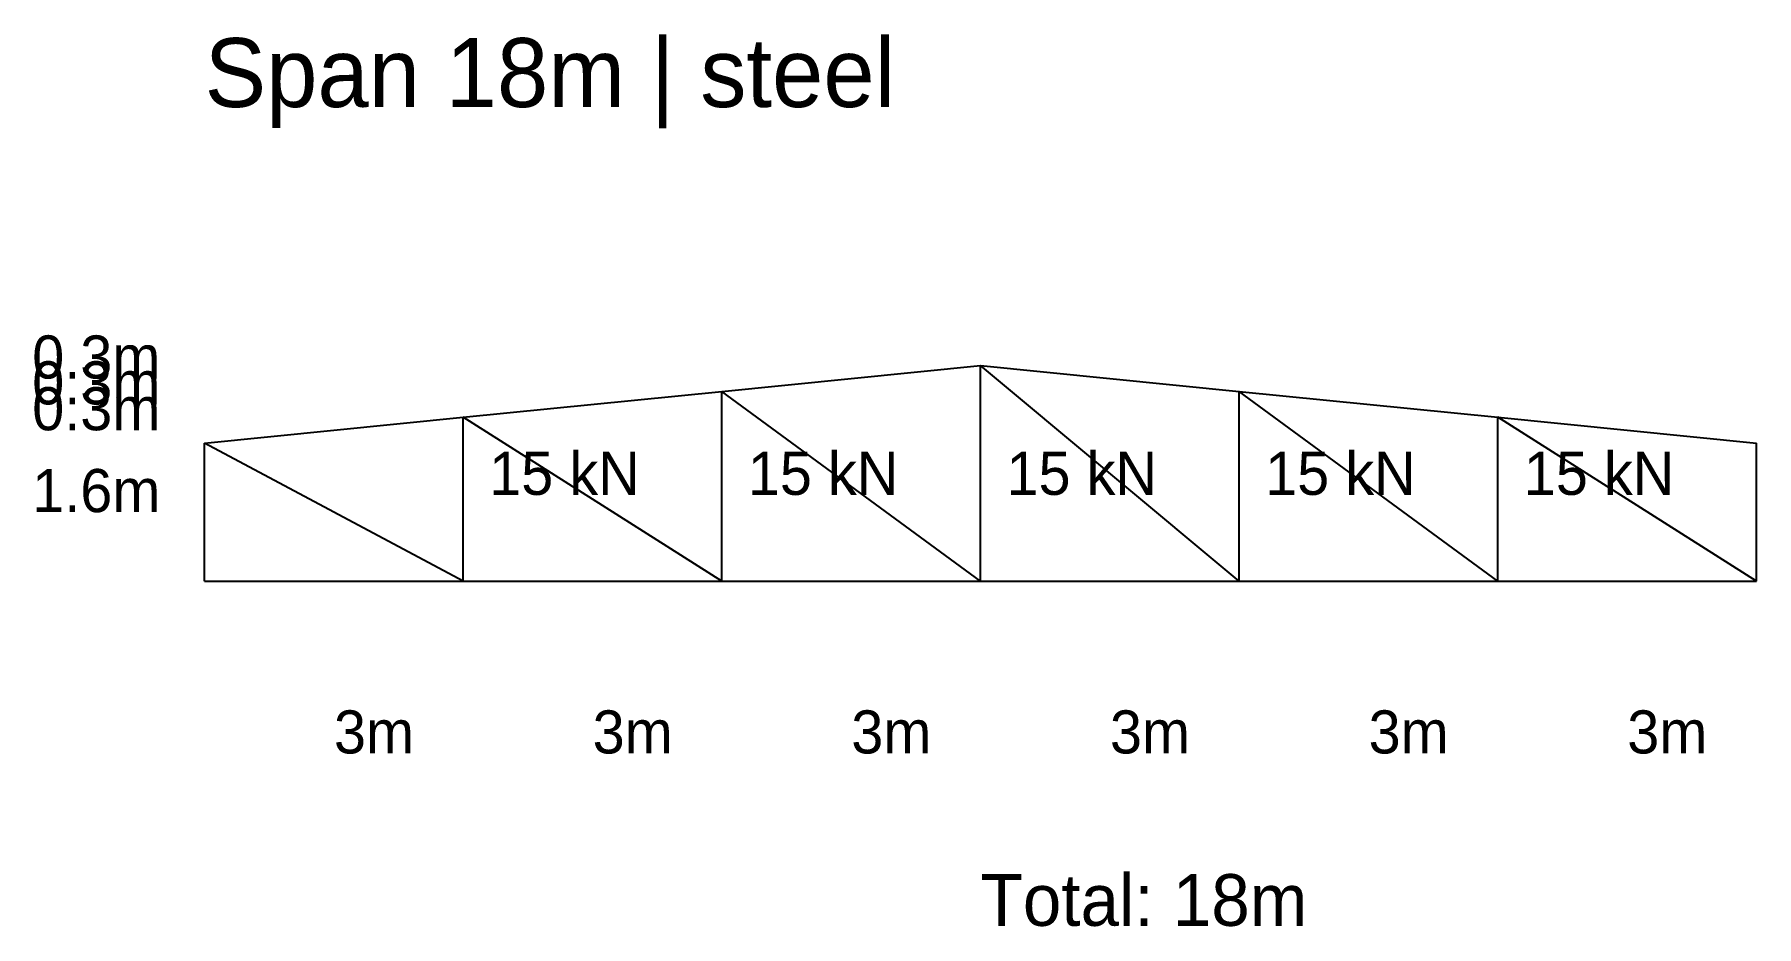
# Model space of a CAD drawing. Extents: x -2 to 18, y -4 to 6.3.
import ezdxf

# ---------------------------------------------------------------- set-up
doc = ezdxf.new("R2010")
doc.units = 0
for name, color, linetype in [('DIM', 5, 'CONTINUOUS'), ('LOAD', 1, 'CONTINUOUS'), ('STRUCT', 7, 'CONTINUOUS')]:
    doc.layers.add(name, color=color, linetype=linetype)

msp = doc.modelspace()

# ---------------------------------------------------------------- linework, layer by layer
at = {"layer": 'STRUCT'}
for p, q in [((6, 2.2), (9, 2.5)), ((9, 2.5), (12, 2.2)), ((9, 0), (9, 2.5)), ((12, 0), (9, 2.5)), ((3, 1.9), (6, 2.2)), ((6, 0), (6, 2.2)), ((9, 0), (6, 2.2)), ((12, 2.2), (15, 1.9)), ((12, 0), (12, 2.2)), ((15, 0), (12, 2.2)), ((0, 1.6), (3, 1.9)), ((3, 0), (3, 1.9)), ((6, 0), (3, 1.9)), ((15, 1.9), (18, 1.6)), ((15, 0), (15, 1.9)), ((18, 0), (15, 1.9)), ((0, 0), (0, 1.6)), ((3, 0), (0, 1.6)), ((18, 0), (18, 1.6)), ((0, 0), (3, 0)), ((3, 0), (6, 0)), ((6, 0), (9, 0)), ((9, 0), (12, 0)), ((12, 0), (15, 0)), ((15, 0), (18, 0))]:
    msp.add_line(p, q, dxfattribs=at)

# ---------------------------------------------------------------- texts
at = {"layer": 'DIM'}
for s, height, p in [('0.3m', 0.5, (-2, 2.35)), ('0.3m', 0.5, (-2, 2.05)), ('0.3m', 0.5, (-2, 1.75)), ('1.6m', 0.5, (-2, 0.8)), ('3m', 0.5, (1.5, -2)), ('3m', 0.5, (4.5, -2)), ('3m', 0.5, (7.5, -2)), ('3m', 0.5, (10.5, -2)), ('3m', 0.5, (13.5, -2)), ('3m', 0.5, (16.5, -2)), ('Total: 18m', 0.6, (9, -4))]:
    msp.add_text(s, height=height, dxfattribs=at).set_placement(p)
at = {"layer": 'LOAD'}
for p in [(3.3, 1), (6.3, 1), (9.3, 1), (12.3, 1), (15.3, 1)]:
    msp.add_text('15 kN', height=0.5, dxfattribs=at).set_placement(p)
at = {"layer": 'TEXT'}
msp.add_text('Span 18m | steel', height=0.8, dxfattribs=at).set_placement((0, 5.5))

doc.saveas('drawing.dxf')
